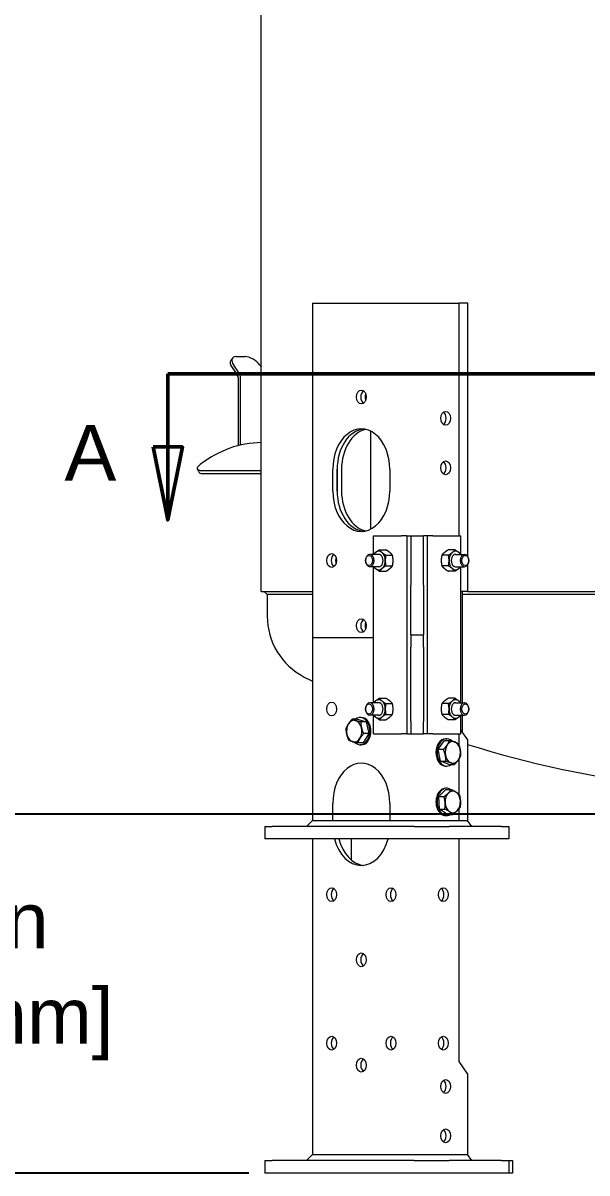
# Model space of a CAD drawing. Header units: inches. Extents: x 19 to 503, y 7 to 322.
# Drawn here: x 219.7 to 242.49, y 46.19 to 92.67 of the extents above; entities that cross this region are included whole.
import ezdxf

# ---------------------------------------------------------------- set-up
doc = ezdxf.new("R2010")
doc.units = ezdxf.units.IN
doc.header["$LTSCALE"] = 15
doc.header["$MEASUREMENT"] = 0
doc.linetypes.add('DOUBLE_DASH_CHAIN', pattern=[1.2403, 0.6614, -0.0827, 0.1654, -0.0827, 0.1654, -0.0827])
for name, color, linetype, lineweight in [('Dimension (ANSI)', 7, 'Continuous', 25), ('Section Line', 7, 'DOUBLE_DASH_CHAIN', 50), ('Visible (ANSI)', 7, 'Continuous', 50)]:
    doc.layers.add(name, color=color, linetype=linetype, lineweight=lineweight)
doc.styles.add('MEMCOR Medium', font='arial.ttf')
doc.dimstyles.new('Default (ANSI)', dxfattribs={"dimscale": 15, "dimtxt": 0.15, "dimasz": 0.098425, "dimexe": 0.125, "dimexo": 0.0625, "dimgap": 0.031496, "dimtad": 0, "dimtih": 1, "dimtoh": 1, "dimdec": 4, "dimrnd": 1e-08, "dimzin": 3, "dimdsep": 46, "dimlunit": 5, "dimtxsty": 'MEMCOR Medium', "dimcen": 0.09, "dimdle": 0.393701, "dimclrd": 256, "dimclre": 256, "dimclrt": 256, "dimadec": 0, "dimazin": 1, "dimtfac": 0.8, "dimtofl": 0, "dimtmove": 0, "dimatfit": 3, "dimfxl": 1, "dimfrac": 1, "dimtolj": 1, "dimtzin": 4, "dimlwd": -1, "dimlwe": -1, "dimarcsym": 0})

# ---------------------------------------------------------------- blocks, each defined once
blk = doc.blocks.new('*D27')
at = {"layer": 'Defpoints', "color": 0, "transparency": 16777216}
for p in [(215.491, 60.692), (245.565, 60.692), (229.758, 46.193)]:
    blk.add_point(p, dxfattribs=at)
at = {"layer": 'Dimension (ANSI)', "transparency": 16777216}
for p, q in [((244.627, 60.692), (213.616, 60.692)), ((215.491, 59.216), (215.491, 58.318)), ((215.491, 47.67), (215.491, 49.93)), ((228.821, 46.193), (213.616, 46.193))]:
    blk.add_line(p, q, dxfattribs=at)
for points in [[(215.245, 59.216), (215.738, 59.216), (215.491, 60.692)], [(215.245, 47.67), (215.738, 47.67), (215.491, 46.193)]]:
    blk.add_solid(points, dxfattribs=at)
at = {"layer": 'Dimension (ANSI)', "transparency": 16777216, "char_height": 2.25, "attachment_point": 5, "style": 'MEMCOR Medium'}
for s, insert in [('\\A1; 14{\\H0.8x;\\S1#2;} in', (215.491, 56.404)), ('\\A1;[368.3 mm]', (215.491, 52.209))]:
    blk.add_mtext(s, dxfattribs=dict(at, insert=insert))
blk = doc.blocks.new('2dTransSection0')
at = {"layer": 'Section Line', "linetype": 'DOUBLE_DASH_CHAIN', "ltscale": 0.476953}
blk.add_line((15.0365, 5.2329), (18.2669, 5.2329), dxfattribs=at)
at = {"layer": 'Section Line', "linetype": 'Continuous'}
for p, q in [((15.0365, 5.2329), (15.3091, 5.2329)), ((15.0365, 5.2329), (15.0365, 5.0361)), ((17.9943, 5.2329), (18.2669, 5.2329)), ((18.2669, 5.2329), (18.2669, 5.0361)), ((14.9971, 5.0361), (15.0365, 4.8392)), ((15.0758, 5.0361), (14.9971, 5.0361)), ((15.0365, 5.0361), (15.0365, 4.8392)), ((15.0365, 4.8392), (15.0758, 5.0361)), ((18.2276, 5.0361), (18.2669, 4.8392)), ((18.3063, 5.0361), (18.2276, 5.0361)), ((18.2669, 5.0361), (18.2669, 4.8392)), ((18.2669, 4.8392), (18.3063, 5.0361))]:
    blk.add_line(p, q, dxfattribs=at)
at = {"layer": 'Section Line', "linetype": 'Continuous', "flags": 128}
for points in [[(14.9971, 5.0361), (15.0365, 4.8392), (15.0758, 5.0361), (14.9971, 5.0361)], [(18.2276, 5.0361), (18.2669, 4.8392), (18.3063, 5.0361), (18.2276, 5.0361)]]:
    blk.add_lwpolyline(points, dxfattribs=at)
at = {"layer": 'Section Line'}
for points in [[(14.9971, 5.0361), (15.0365, 4.8392), (15.0758, 5.0361), (14.9971, 5.0361)], [(18.2276, 5.0361), (18.2669, 4.8392), (18.3063, 5.0361), (18.2276, 5.0361)]]:
    blk.add_solid(points, dxfattribs=at)
at = {"layer": 'Section Line', "char_height": 0.15, "attachment_point": 7, "style": 'MEMCOR Medium'}
for insert in [(14.758, 4.9451), (18.4045, 4.9451)]:
    blk.add_mtext('A', dxfattribs=dict(at, insert=insert))

msp = doc.modelspace()

# ---------------------------------------------------------------- linework, layer by layer
at = {"layer": 'Visible (ANSI)', "linetype": 'Continuous', "lineweight": 18}
for p, q in [((229.314305, 69.700384), (229.314305, 97.200384)), ((231.394664, 81.347384), (231.59676, 81.347384)), ((231.394664, 81.347384), (231.394664, 60.447384)), ((231.59676, 81.347384), (235.134707, 81.347384)), ((235.134707, 81.347384), (236.110515, 81.347384)), ((236.110515, 81.347384), (237.303196, 81.347384)), ((237.303196, 81.347384), (237.303196, 71.947384)), ((237.665498, 81.347384), (237.303196, 81.347384)), ((237.665498, 71.114125), (237.665498, 81.347384)), ((228.155674, 79.129134), (228.090674, 79.03721)), ((228.313923, 79.194012), (228.667476, 79.194012)), ((228.145369, 78.748535), (228.368613, 78.432821)), ((228.433613, 78.524745), (228.210369, 78.840459)), ((229.271029, 78.840459), (229.314305, 78.779257)), ((228.395536, 78.340897), (228.395536, 75.644411)), ((228.48746, 75.644411), (228.48746, 78.340897)), ((233.730645, 76.183534), (233.730645, 72.211234)), ((226.798234, 74.527004), (226.749124, 74.636917)), ((229.314305, 74.574599), (226.906386, 74.574599)), ((226.95549, 74.464701), (229.314305, 74.464701)), ((232.21315, 73.757384), (232.21315, 74.637384)), ((232.389926, 73.757384), (232.389926, 74.637384)), ((232.389926, 74.637384), (232.389926, 73.757384)), ((232.566703, 74.637384), (232.566703, 73.757384)), ((234.518318, 74.637384), (234.518318, 73.757384)), ((233.854844, 71.947384), (234.986215, 71.947384)), ((233.854844, 71.197384), (233.854844, 71.947384)), ((235.198895, 71.947384), (234.986215, 71.947384)), ((235.198895, 71.947384), (235.372611, 71.947384)), ((235.198895, 71.947384), (235.198895, 63.947384)), ((235.372611, 71.947384), (235.872611, 71.947384)), ((235.372611, 71.947384), (235.372611, 69.947384)), ((235.872611, 69.947384), (235.872611, 71.947384)), ((236.046327, 71.947384), (235.872611, 71.947384)), ((236.259007, 71.947384), (236.046327, 71.947384)), ((236.046327, 63.947384), (236.046327, 71.947384)), ((236.259007, 71.947384), (237.390378, 71.947384)), ((237.390378, 71.197384), (237.390378, 71.947384)), ((234.068446, 71.197384), (233.711438, 71.197384)), ((234.092074, 71.380397), (234.36149, 71.380397)), ((234.357239, 71.163891), (234.626656, 71.163891)), ((236.887983, 71.163891), (236.618566, 71.163891)), ((237.153148, 71.380397), (236.883731, 71.380397)), ((237.176776, 71.197384), (237.533783, 71.197384)), ((233.534683, 70.951331), (233.534695, 70.952249)), ((233.534683, 70.943437), (233.534695, 70.942519)), ((234.068446, 70.697384), (233.711438, 70.697384)), ((233.854844, 65.197384), (233.854844, 70.697384)), ((234.357239, 70.730878), (234.626656, 70.730878)), ((236.887983, 70.730878), (236.618566, 70.730878)), ((237.176776, 70.697384), (237.533783, 70.697384)), ((237.390378, 65.197384), (237.390378, 70.697384)), ((237.665498, 69.700384), (237.665498, 70.780643)), ((237.710539, 70.951331), (237.710527, 70.952249)), ((237.710539, 70.943437), (237.710527, 70.942519)), ((234.092074, 70.514371), (234.36149, 70.514371)), ((237.153148, 70.514371), (236.883731, 70.514371)), ((235.372611, 68.447384), (235.372611, 69.947384)), ((235.872611, 69.947384), (235.872611, 68.447384)), ((229.314305, 69.700384), (231.394664, 69.700384)), ((229.564767, 69.575384), (229.439767, 69.700384)), ((229.564767, 69.575384), (229.564767, 68.700384)), ((231.394664, 69.575384), (229.564767, 69.575384)), ((237.665498, 69.700384), (237.390378, 69.700384)), ((237.442955, 69.700384), (237.442955, 65.197384)), ((262.68658, 69.575384), (237.442955, 69.575384)), ((237.665498, 69.700384), (262.464037, 69.700384)), ((235.372611, 67.947384), (235.372611, 68.447384)), ((235.872611, 68.447384), (235.872611, 67.947384)), ((235.372611, 67.947384), (235.872611, 67.947384)), ((235.372611, 67.947384), (235.372611, 67.447384)), ((235.872611, 67.447384), (235.872611, 67.947384)), ((231.394664, 67.843384), (231.59676, 67.843384)), ((231.394664, 67.843384), (231.394664, 60.447384)), ((231.59676, 67.843384), (233.854844, 67.843384)), ((235.372611, 64.447384), (235.372611, 67.447384)), ((235.872611, 67.447384), (235.872611, 64.447384)), ((234.068446, 65.197384), (233.711438, 65.197384)), ((234.092074, 65.380397), (234.36149, 65.380397)), ((234.357239, 65.163891), (234.626656, 65.163891)), ((236.887983, 65.163891), (236.618566, 65.163891)), ((237.153148, 65.380397), (236.883731, 65.380397)), ((237.176776, 65.197384), (237.533783, 65.197384)), ((233.534683, 64.951331), (233.534695, 64.952249)), ((233.534683, 64.943437), (233.534695, 64.942519)), ((234.068446, 64.697384), (233.711438, 64.697384)), ((233.854844, 63.947384), (233.854844, 64.697384)), ((234.357239, 64.730878), (234.626656, 64.730878)), ((236.887983, 64.730878), (236.618566, 64.730878)), ((237.176776, 64.697384), (237.533783, 64.697384)), ((237.390378, 63.947384), (237.390378, 64.697384)), ((237.442955, 64.697384), (237.442955, 63.999735)), ((237.710539, 64.951331), (237.710527, 64.952249)), ((237.710539, 64.943437), (237.710527, 64.942519)), ((233.207712, 64.532397), (232.992275, 64.532397)), ((233.207712, 64.532397), (233.557786, 64.431874)), ((233.365734, 64.604565), (233.321192, 64.604565)), ((233.557786, 64.431874), (233.342349, 64.431874)), ((233.557786, 64.431874), (233.671266, 63.952862)), ((234.092074, 64.514371), (234.36149, 64.514371)), ((235.372611, 64.447384), (235.372611, 63.947384)), ((235.872611, 63.947384), (235.872611, 64.447384)), ((237.153148, 64.514371), (236.883731, 64.514371)), ((233.671266, 63.952862), (233.434671, 63.574372)), ((233.671266, 63.952862), (233.455828, 63.952862)), ((233.854844, 63.947384), (234.986215, 63.947384)), ((235.198895, 63.947384), (234.986215, 63.947384)), ((235.198895, 63.947384), (235.372611, 63.947384)), ((235.372611, 63.947384), (235.872611, 63.947384)), ((236.046327, 63.947384), (235.872611, 63.947384)), ((236.259007, 63.947384), (236.046327, 63.947384)), ((236.259007, 63.947384), (237.390378, 63.947384)), ((236.471835, 63.321317), (236.722964, 63.680589)), ((236.722964, 63.680589), (236.938401, 63.680589)), ((236.772866, 63.744565), (236.817408, 63.744565)), ((237.303196, 63.947384), (237.303196, 63.503187)), ((237.390378, 64.074091), (237.65675, 63.697384)), ((237.65675, 63.697384), (237.65675, 60.447384)), ((233.434671, 63.574372), (233.219234, 63.574372)), ((233.365734, 63.502203), (233.321192, 63.502203)), ((236.566279, 62.834111), (236.471835, 63.321317)), ((236.471835, 63.321317), (236.687272, 63.321317)), ((236.911852, 62.706179), (236.566279, 62.834111)), ((236.566279, 62.834111), (236.781716, 62.834111)), ((237.303196, 62.919829), (237.303196, 61.503529)), ((236.772866, 62.642203), (236.817408, 62.642203)), ((236.911852, 62.706179), (237.12729, 62.706179)), ((236.494027, 61.407995), (236.787139, 61.696749)), ((236.524296, 60.90463), (236.494027, 61.407995)), ((236.494027, 61.407995), (236.709464, 61.407995)), ((236.817408, 61.744565), (236.772866, 61.744565)), ((236.787139, 61.696749), (237.002577, 61.696749)), ((232.21315, 60.447384), (232.21315, 61.133384)), ((234.518318, 61.133384), (234.518318, 60.447384)), ((236.847677, 60.69002), (236.524296, 60.90463)), ((236.524296, 60.90463), (236.739733, 60.90463)), ((237.303196, 60.906475), (237.303196, 60.447384)), ((231.394664, 60.447384), (231.144664, 60.197384)), ((231.394664, 60.447384), (231.59676, 60.447384)), ((231.59676, 60.447384), (235.134707, 60.447384)), ((235.134707, 60.447384), (236.110515, 60.447384)), ((236.110515, 60.447384), (237.65675, 60.447384)), ((236.817408, 60.642203), (236.772866, 60.642203)), ((236.847677, 60.69002), (237.063114, 60.69002)), ((237.833526, 60.197384), (237.65675, 60.447384)), ((229.465389, 60.197384), (229.758283, 60.197384)), ((229.465389, 60.197384), (229.465389, 59.697384)), ((235.49999, 60.197384), (229.758283, 60.197384)), ((235.49999, 60.197384), (236.914203, 60.197384)), ((239.035524, 60.197384), (236.914203, 60.197384)), ((239.035524, 60.197384), (239.328417, 60.197384)), ((239.328417, 60.197384), (239.328417, 59.697384)), ((229.758283, 59.697384), (229.465389, 59.697384)), ((235.49999, 59.697384), (229.758283, 59.697384)), ((231.394664, 59.697384), (231.394664, 46.943384)), ((232.966218, 58.841763), (232.966218, 59.697384)), ((236.914203, 59.697384), (235.49999, 59.697384)), ((239.035524, 59.697384), (236.914203, 59.697384)), ((237.303196, 59.697384), (237.303196, 50.693384)), ((239.328417, 59.697384), (239.035524, 59.697384)), ((237.303196, 50.693384), (237.65675, 50.193384)), ((237.65675, 50.193384), (237.65675, 46.943384)), ((229.465389, 46.693384), (229.758283, 46.693384)), ((229.465389, 46.693384), (229.465389, 46.193384)), ((235.49999, 46.693384), (229.758283, 46.693384)), ((231.394664, 46.943384), (231.144664, 46.693384)), ((231.394664, 46.943384), (231.59676, 46.943384)), ((231.59676, 46.943384), (235.134707, 46.943384)), ((235.134707, 46.943384), (236.110515, 46.943384)), ((235.49999, 46.693384), (236.914203, 46.693384)), ((236.110515, 46.943384), (237.65675, 46.943384)), ((239.035524, 46.693384), (236.914203, 46.693384)), ((237.833526, 46.693384), (237.65675, 46.943384)), ((239.035524, 46.693384), (239.328417, 46.693384)), ((239.328417, 46.693384), (239.472251, 46.693384)), ((239.328417, 46.693384), (239.328417, 46.193384)), ((239.472251, 46.693384), (239.472251, 46.193384)), ((229.758283, 46.193384), (229.465389, 46.193384)), ((235.49999, 46.193384), (229.758283, 46.193384)), ((236.914203, 46.193384), (235.49999, 46.193384)), ((239.035524, 46.193384), (236.914203, 46.193384)), ((239.328417, 46.193384), (239.035524, 46.193384)), ((239.472251, 46.193384), (239.328417, 46.193384))]:
    msp.add_line(p, q, dxfattribs=at)
for centre, radius, start, end in [((232.334767, 68.700384), 2.77, 180, 242.6128611), ((250.064767, 102.923822), 41.313437, 242.6128611, 243.1334761), ((250.064767, 102.923822), 41.313437, 252.5220616, 263.4000276)]:
    msp.add_arc(centre, radius, start, end, dxfattribs=at)
for centre, major_axis, ratio, start_param, end_param in [((228.498923, 78.748535), (-0.408248, 0.288675), 0.5, 0, 0.955316618), ((228.563923, 78.840459), (-0.408248, 0.288675), 0.5, 5.667705599, 7.238501925), ((228.917476, 78.840459), (0.408248, -0.288675), 0.5, 0.955316618, 2.526112945), ((228.303613, 78.340897), (0, 0.13), 0.707106781, 4.71238898, 5.497787144), ((228.303613, 78.340897), (0, -0.26), 0.707106781, 1.570796327, 2.35619449), ((233.54251, 77.557384), (0, 0.28), 0.707106781, 0.462770118, 2.678822536), ((233.54251, 77.557384), (0, -0.28), 0.707106781, 3.604362771, 5.820415189), ((233.719287, 77.557384), (0, -0.28), 0.707106781, 4.245242869, 5.179535091), ((236.596089, 76.697384), (0, 0.28), 0.707106781, 3.604362771, 5.820415189), ((233.365734, 74.637384), (0, 1.63), 0.707106781, 4.71238898, 7.853981634), ((233.54251, 74.637384), (0, 1.63), 0.707106781, 0.076762481, 1.570796327), ((233.54251, 74.637384), (0, 1.63), 0.707106781, 0.076762481, 1.570796327), ((233.719287, 74.637384), (0, 1.63), 0.707106781, 0.15398201, 1.570796327), ((229.336639, 68.344211), (0, 7.37), 0.707106781, 0.004285602, 0.495641156), ((228.579384, 75.644411), (0, 0.26), 0.707106781, 1.570796327, 1.766124367), ((228.579384, 75.644411), (0, -0.13), 0.707106781, 4.71238898, 4.930981658), ((236.596089, 74.697384), (0, 0.28), 0.707106781, 3.604362771, 5.820415189), ((233.365734, 73.757384), (0, -1.63), 0.707106781, 4.71238898, 7.853981634), ((233.54251, 73.757384), (0, -1.63), 0.707106781, 4.71238898, 6.206422826), ((233.54251, 73.757384), (0, -1.63), 0.707106781, 4.71238898, 6.206422826), ((233.719287, 73.757384), (0, -1.63), 0.707106781, 4.71238898, 6.129203298), ((232.346293, 70.947384), (0, -0.28), 0.707106781, 3.604362771, 5.820415189), ((233.711438, 70.947384), (0, -0.25), 0.707106781, 4.731850413, 10.976112854), ((234.06839, 70.947384), (0, -0.375), 0.707106781, 3.665191429, 3.982661324), ((234.06839, 70.947384), (0, 0.375), 0.707106781, 5.759586532, 6.806784083), ((234.06839, 70.947384), (0, -0.250136), 0.707106781, 6.250227729, 9.457735539), ((234.06839, 70.947384), (0, 0.375), 0.707106781, 4.71238898, 5.759586532), ((237.176832, 70.947384), (0, -0.375), 0.707106781, 3.665191429, 4.71238898), ((237.176832, 70.947384), (0, 0.250136), 0.707106781, 6.250227729, 9.457735539), ((237.176832, 70.947384), (0, 0.375), 0.707106781, 5.759586532, 6.806784083), ((237.176832, 70.947384), (0, 0.375), 0.707106781, 5.442116637, 5.759586532), ((237.533783, 70.947384), (0, 0.25), 0.707106781, 4.731850413, 10.976112854), ((232.522862, 70.947384), (0, -0.28), 0.707106781, 4.244079793, 5.180698168), ((234.06839, 70.947384), (0, -0.375), 0.707106781, 5.442116637, 5.759586532), ((234.06839, 70.947384), (0, 0.375), 0.707106781, 3.665191429, 4.71238898), ((237.176832, 70.947384), (0, -0.375), 0.707106781, 4.71238898, 5.759586532), ((237.176832, 70.947384), (0, 0.375), 0.707106781, 3.665191429, 3.982661324), ((234.06839, 70.947384), (0, -0.375), 0.707106781, 5.759586532, 6.806784083), ((237.176832, 70.947384), (0, -0.375), 0.707106781, 5.759586532, 6.806784083), ((233.54251, 68.316384), (0, 0.28), 0.707106781, 0.462770118, 2.678822536), ((233.54251, 68.316384), (0, -0.28), 0.707106781, 3.604362771, 5.820415189), ((233.719287, 68.316384), (0, -0.28), 0.707106781, 4.245242869, 5.179535091), ((233.711438, 64.947384), (0, -0.25), 0.707106781, 4.731850413, 10.976112854), ((234.06839, 64.947384), (0, -0.375), 0.707106781, 3.665191429, 3.982661324), ((234.06839, 64.947384), (0, 0.375), 0.707106781, 5.759586532, 6.806784083), ((234.06839, 64.947384), (0, -0.250136), 0.707106781, 6.250227729, 9.457735539), ((234.06839, 64.947384), (0, 0.375), 0.707106781, 4.71238898, 5.759586532), ((237.176832, 64.947384), (0, -0.375), 0.707106781, 3.665191429, 4.71238898), ((237.176832, 64.947384), (0, 0.250136), 0.707106781, 6.250227729, 9.457735539), ((237.176832, 64.947384), (0, 0.375), 0.707106781, 5.759586532, 6.806784083), ((237.176832, 64.947384), (0, 0.375), 0.707106781, 5.442116637, 5.759586532), ((237.533783, 64.947384), (0, 0.25), 0.707106781, 4.731850413, 10.976112854), ((233.321192, 64.053384), (0, 0.551181), 0.707106781, 2.526339864, 6.800671447), ((234.06839, 64.947384), (0, -0.375), 0.707106781, 5.442116637, 5.759586532), ((234.06839, 64.947384), (0, -0.375), 0.707106781, 5.759586532, 6.806784083), ((234.06839, 64.947384), (0, 0.375), 0.707106781, 3.665191429, 4.71238898), ((237.176832, 64.947384), (0, -0.375), 0.707106781, 4.71238898, 5.759586532), ((237.176832, 64.947384), (0, -0.375), 0.707106781, 5.759586532, 6.806784083), ((237.176832, 64.947384), (0, 0.375), 0.707106781, 3.665191429, 3.982661324), ((233.078124, 64.053384), (0, -0.4375), 0.707106781, 3.988470503, 5.035668054), ((233.078124, 64.053384), (0, 0.4375), 0.707106781, 6.082865606, 7.130063157), ((233.078124, 64.053384), (0, 0.4375), 0.707106781, 5.035668054, 6.082865606), ((233.078124, 64.053384), (0, 0.4375), 0.707106781, 3.988470503, 5.035668054), ((233.365734, 64.053384), (0, 0.551181), 0.707106781, 3.141592654, 6.283185307), ((233.078124, 64.053384), (0, -0.4375), 0.707106781, 5.035668054, 6.082865606), ((233.078124, 64.053384), (0, -0.4375), 0.707106781, 6.082865606, 7.130063157), ((236.772866, 63.193384), (0, -0.551181), 0.707106781, 3.141592654, 6.283185307), ((236.817408, 63.193384), (0, -0.551181), 0.707106781, 2.554805937, 6.769782097), ((237.060476, 63.193384), (0, -0.4375), 0.707106781, 3.932761726, 4.979959277), ((237.060476, 63.193384), (0, 0.4375), 0.707106781, 6.027156828, 7.074354379), ((237.060476, 63.193384), (0, 0.4375), 0.707106781, 4.979959277, 6.027156828), ((237.060476, 63.193384), (0, 0.4375), 0.707106781, 3.932761726, 4.979959277), ((233.365734, 61.133384), (0, 1.63), 0.707106781, 4.71238898, 7.853981634), ((237.060476, 63.193384), (0, -0.4375), 0.707106781, 4.979959277, 6.027156828), ((237.060476, 63.193384), (0, -0.4375), 0.707106781, 6.027156828, 7.074354379), ((236.772866, 61.193384), (0, 0.551181), 0.707106781, 0, 3.141592654), ((236.817408, 61.193384), (0, 0.551181), 0.707106781, 5.863573696, 9.844389572), ((237.060476, 61.193384), (0, -0.4375), 0.707106781, 3.750027939, 4.797225491), ((237.060476, 61.193384), (0, 0.4375), 0.707106781, 5.844423042, 6.891620593), ((237.060476, 61.193384), (0, 0.4375), 0.707106781, 4.797225491, 5.844423042), ((237.060476, 61.193384), (0, -0.4375), 0.707106781, 4.797225491, 5.844423042), ((237.060476, 61.193384), (0, 0.4375), 0.707106781, 3.750027939, 4.797225491), ((237.060476, 61.193384), (0, -0.4375), 0.707106781, 5.844423042, 6.891620593), ((233.365734, 60.253384), (0, -1.63), 0.707106781, 5.060480377, 7.505890237), ((233.54251, 60.253384), (0, -1.63), 0.707106781, 5.060480377, 6.206422826), ((232.346293, 57.443384), (0, -0.28), 0.707106781, 3.604362771, 5.820415189), ((234.738727, 57.443384), (0, -0.28), 0.707106781, 3.604362771, 5.820415189), ((236.506494, 57.443384), (0, 0.28), 0.707106781, 3.604362771, 5.820415189), ((233.54251, 54.812384), (0, -0.28), 0.707106781, 3.604362771, 5.820415189), ((232.346293, 51.443384), (0, -0.28), 0.707106781, 3.604362771, 5.820415189), ((234.738727, 51.443384), (0, -0.28), 0.707106781, 3.604362771, 5.820415189), ((236.506494, 51.443384), (0, 0.28), 0.707106781, 3.604362771, 5.820415189), ((233.54251, 50.549384), (0, -0.28), 0.707106781, 3.604362771, 5.820415189), ((236.596089, 49.693384), (0, 0.28), 0.707106781, 3.604362771, 5.820415189), ((236.596089, 47.693384), (0, 0.28), 0.707106781, 3.604362771, 5.820415189)]:
    msp.add_ellipse(centre, major_axis=major_axis, ratio=ratio, start_param=start_param, end_param=end_param, dxfattribs=at)
for centre, major_axis in [((233.365734, 77.557384), (0, -0.28)), ((236.772866, 76.697384), (0, -0.28)), ((236.772866, 74.697384), (0, -0.28)), ((232.169517, 70.947384), (0, -0.28)), ((233.678067, 70.947384), (0, 0.202815)), ((237.567155, 70.947384), (0, -0.202815)), ((233.365734, 68.316384), (0, -0.28)), ((232.169517, 64.947384), (0, -0.28)), ((233.678067, 64.947384), (0, -0.202815)), ((237.567155, 64.947384), (0, -0.202815)), ((232.169517, 57.443384), (0, -0.28)), ((234.561951, 57.443384), (0, -0.28)), ((236.683271, 57.443384), (0, 0.28)), ((233.365734, 54.812384), (0, -0.28)), ((232.169517, 51.443384), (0, -0.28)), ((234.561951, 51.443384), (0, -0.28)), ((236.683271, 51.443384), (0, 0.28)), ((233.365734, 50.549384), (0, -0.28)), ((236.772866, 49.693384), (0, -0.28)), ((236.772866, 47.693384), (0, -0.28))]:
    msp.add_ellipse(centre, major_axis=major_axis, ratio=0.707106781, dxfattribs=at)
for points, knots in [([(226.906386, 74.574599), (226.861992, 74.574599), (226.822127, 74.58133), (226.765621, 74.608366), (226.748997, 74.628632), (226.739952, 74.674586), (226.746956, 74.703335), (226.786494, 74.764785), (226.819042, 74.797447), (226.858131, 74.827334)], [3.832847683, 3.832847683, 3.832847683, 3.832847683, 4.311254504, 4.311254504, 4.789661326, 4.789661326, 5.268515739, 5.268515739, 5.747370152, 5.747370152, 5.747370152, 5.747370152]), ([(226.798293, 74.527028), (226.805942, 74.510174), (226.820913, 74.495504), (226.87123, 74.471433), (226.911096, 74.464701), (226.95549, 74.464701)], [2.9810079502, 2.9810079502, 2.9810079502, 2.9810079502, 3.3546490916, 3.3546490916, 3.8330564465, 3.8330564465, 3.8330564465, 3.8330564465])]:
    msp.add_open_spline(points, degree=3, knots=knots, dxfattribs=at)
for points, weights in [([(233.855967, 71.197384), (233.891715, 71.236142), (233.935808, 71.272144)], [1.01566285889, 1.02690849784, 1]), ([(233.935808, 71.272144), (233.997339, 71.322384), (234.092074, 71.380397)], [1, 1.0379548493, 1]), ([(234.092074, 71.380397), (234.139441, 71.322384), (234.200973, 71.272144)], [1, 1.0379548493, 1]), ([(234.200973, 71.272144), (234.262505, 71.221903), (234.357239, 71.163891)], [1, 1.0379548493, 1]), ([(234.357239, 71.163891), (234.333555, 71.047865), (234.333555, 70.947384)], [1, 1.0379548493, 1]), ([(234.517757, 71.272144), (234.456225, 71.322384), (234.36149, 71.380397)], [1, 1.0379548493, 1]), ([(234.626656, 71.163891), (234.579288, 71.221903), (234.517757, 71.272144)], [1, 1.0379548493, 1]), ([(234.650339, 70.947384), (234.650339, 71.047865), (234.626656, 71.163891)], [1, 1.0379548493, 1]), ([(236.618566, 71.163891), (236.594883, 71.047865), (236.594883, 70.947384)], [1, 1.0379548493, 1]), ([(236.727465, 71.272144), (236.665934, 71.221903), (236.618566, 71.163891)], [1, 1.0379548493, 1]), ([(236.883731, 71.380397), (236.788997, 71.322384), (236.727465, 71.272144)], [1, 1.0379548493, 1]), ([(236.887983, 71.163891), (236.982717, 71.221903), (237.044249, 71.272144)], [1, 1.0379548493, 1]), ([(236.911667, 70.947384), (236.911667, 71.047865), (236.887983, 71.163891)], [1, 1.0379548493, 1]), ([(237.044249, 71.272144), (237.105781, 71.322384), (237.153148, 71.380397)], [1, 1.0379548493, 1]), ([(237.153148, 71.380397), (237.247882, 71.322384), (237.309414, 71.272144)], [1, 1.0379548493, 1]), ([(237.309414, 71.272144), (237.353507, 71.236142), (237.389255, 71.197384)], [1, 1.02690849784, 1.01566285889]), ([(233.935808, 70.622625), (233.891715, 70.658626), (233.855967, 70.697384)], [1, 1.02690849784, 1.01566285889]), ([(234.357239, 70.730878), (234.262505, 70.672865), (234.200973, 70.622625)], [1, 1.0379548493, 1]), ([(234.333555, 70.947384), (234.333555, 70.846903), (234.357239, 70.730878)], [1, 1.0379548493, 1]), ([(234.517757, 70.622625), (234.579288, 70.672865), (234.626656, 70.730878)], [1, 1.0379548493, 1]), ([(234.626656, 70.730878), (234.650339, 70.846903), (234.650339, 70.947384)], [1, 1.0379548493, 1]), ([(236.594883, 70.947384), (236.594883, 70.846903), (236.618566, 70.730878)], [1, 1.0379548493, 1]), ([(236.618566, 70.730878), (236.665934, 70.672865), (236.727465, 70.622625)], [1, 1.0379548493, 1]), ([(236.887983, 70.730878), (236.911667, 70.846903), (236.911667, 70.947384)], [1, 1.0379548493, 1]), ([(237.044249, 70.622625), (236.982717, 70.672865), (236.887983, 70.730878)], [1, 1.0379548493, 1]), ([(237.389255, 70.697384), (237.353507, 70.658626), (237.309414, 70.622625)], [1.01566285889, 1.02690849784, 1]), ([(234.092074, 70.514371), (233.997339, 70.572384), (233.935808, 70.622625)], [1, 1.0379548493, 1]), ([(234.200973, 70.622625), (234.139441, 70.572384), (234.092074, 70.514371)], [1, 1.0379548493, 1]), ([(234.36149, 70.514371), (234.456225, 70.572384), (234.517757, 70.622625)], [1, 1.0379548493, 1]), ([(236.727465, 70.622625), (236.788997, 70.572384), (236.883731, 70.514371)], [1, 1.0379548493, 1]), ([(237.153148, 70.514371), (237.105781, 70.572384), (237.044249, 70.622625)], [1, 1.0379548493, 1]), ([(237.309414, 70.622625), (237.247882, 70.572384), (237.153148, 70.514371)], [1, 1.0379548493, 1]), ([(233.855967, 65.197384), (233.891715, 65.236142), (233.935808, 65.272144)], [1.01566285889, 1.02690849784, 1]), ([(233.935808, 65.272144), (233.997339, 65.322384), (234.092074, 65.380397)], [1, 1.0379548493, 1]), ([(234.092074, 65.380397), (234.139441, 65.322384), (234.200973, 65.272144)], [1, 1.0379548493, 1]), ([(234.200973, 65.272144), (234.262505, 65.221903), (234.357239, 65.163891)], [1, 1.0379548493, 1]), ([(234.357239, 65.163891), (234.333555, 65.047865), (234.333555, 64.947384)], [1, 1.0379548493, 1]), ([(234.517757, 65.272144), (234.456225, 65.322384), (234.36149, 65.380397)], [1, 1.0379548493, 1]), ([(234.626656, 65.163891), (234.579288, 65.221903), (234.517757, 65.272144)], [1, 1.0379548493, 1]), ([(234.650339, 64.947384), (234.650339, 65.047865), (234.626656, 65.163891)], [1, 1.0379548493, 1]), ([(236.618566, 65.163891), (236.594883, 65.047865), (236.594883, 64.947384)], [1, 1.0379548493, 1]), ([(236.727465, 65.272144), (236.665934, 65.221903), (236.618566, 65.163891)], [1, 1.0379548493, 1]), ([(236.883731, 65.380397), (236.788997, 65.322384), (236.727465, 65.272144)], [1, 1.0379548493, 1]), ([(236.887983, 65.163891), (236.982717, 65.221903), (237.044249, 65.272144)], [1, 1.0379548493, 1]), ([(236.911667, 64.947384), (236.911667, 65.047865), (236.887983, 65.163891)], [1, 1.0379548493, 1]), ([(237.044249, 65.272144), (237.105781, 65.322384), (237.153148, 65.380397)], [1, 1.0379548493, 1]), ([(237.153148, 65.380397), (237.247882, 65.322384), (237.309414, 65.272144)], [1, 1.0379548493, 1]), ([(237.309414, 65.272144), (237.353507, 65.236142), (237.389255, 65.197384)], [1, 1.02690849784, 1.01566285889]), ([(233.935808, 64.622625), (233.891715, 64.658626), (233.855967, 64.697384)], [1, 1.02690849784, 1.01566285889]), ([(234.092074, 64.514371), (233.997339, 64.572384), (233.935808, 64.622625)], [1, 1.0379548493, 1]), ([(234.200973, 64.622625), (234.139441, 64.572384), (234.092074, 64.514371)], [1, 1.0379548493, 1]), ([(234.357239, 64.730878), (234.262505, 64.672865), (234.200973, 64.622625)], [1, 1.0379548493, 1]), ([(234.333555, 64.947384), (234.333555, 64.846903), (234.357239, 64.730878)], [1, 1.0379548493, 1]), ([(234.36149, 64.514371), (234.456225, 64.572384), (234.517757, 64.622625)], [1, 1.0379548493, 1]), ([(234.517757, 64.622625), (234.579288, 64.672865), (234.626656, 64.730878)], [1, 1.0379548493, 1]), ([(234.626656, 64.730878), (234.650339, 64.846903), (234.650339, 64.947384)], [1, 1.0379548493, 1]), ([(236.594883, 64.947384), (236.594883, 64.846903), (236.618566, 64.730878)], [1, 1.0379548493, 1]), ([(236.618566, 64.730878), (236.665934, 64.672865), (236.727465, 64.622625)], [1, 1.0379548493, 1]), ([(236.727465, 64.622625), (236.788997, 64.572384), (236.883731, 64.514371)], [1, 1.0379548493, 1]), ([(236.887983, 64.730878), (236.911667, 64.846903), (236.911667, 64.947384)], [1, 1.0379548493, 1]), ([(237.044249, 64.622625), (236.982717, 64.672865), (236.887983, 64.730878)], [1, 1.0379548493, 1]), ([(237.153148, 64.514371), (237.105781, 64.572384), (237.044249, 64.622625)], [1, 1.0379548493, 1]), ([(237.309414, 64.622625), (237.247882, 64.572384), (237.153148, 64.514371)], [1, 1.0379548493, 1]), ([(237.389255, 64.697384), (237.353507, 64.658626), (237.309414, 64.622625)], [1.01566285889, 1.02690849784, 1]), ([(232.75568, 64.153907), (232.791445, 64.255323), (232.846347, 64.343152)], [1.01001874936, 1.04314139574, 1]), ([(232.78479, 63.9144), (232.758456, 64.025556), (232.75568, 64.153907)], [1, 1.04314139574, 1.01001874936]), ([(232.846347, 64.343152), (232.901249, 64.430981), (232.992275, 64.532397)], [1, 1.04314139574, 1.01001874936]), ([(232.992275, 64.532397), (233.058446, 64.505462), (233.139681, 64.482135)], [1.01001874936, 1.04314139574, 1]), ([(233.139681, 64.482135), (233.220916, 64.458809), (233.342349, 64.431874)], [1, 1.04314139574, 1.01001874936]), ([(233.342349, 64.431874), (233.345125, 64.303523), (233.371458, 64.192368)], [1.01001874936, 1.04314139574, 1]), ([(233.371458, 64.192368), (233.397791, 64.081213), (233.455828, 63.952862)], [1, 1.04314139574, 1.01001874936]), ([(232.86916, 63.674894), (232.811123, 63.803245), (232.78479, 63.9144)], [1.01001874936, 1.04314139574, 1]), ([(233.309901, 63.763617), (233.254999, 63.675788), (233.219234, 63.574372)], [1, 1.04314139574, 1.01001874936]), ([(233.455828, 63.952862), (233.364802, 63.851446), (233.309901, 63.763617)], [1.01001874936, 1.04314139574, 1]), ([(236.840467, 63.500953), (236.898742, 63.584322), (236.938401, 63.680589)], [1, 1.04314139574, 1.01001874936]), ([(236.938401, 63.680589), (237.058628, 63.64631), (237.138818, 63.616623)], [1.01001874936, 1.04314139574, 1]), ([(233.016567, 63.624633), (232.935332, 63.647959), (232.86916, 63.674894)], [1, 1.04314139574, 1.01001874936]), ([(233.219234, 63.574372), (233.097801, 63.601307), (233.016567, 63.624633)], [1.01001874936, 1.04314139574, 1]), ([(236.687272, 63.321317), (236.782193, 63.417583), (236.840467, 63.500953)], [1.01001874936, 1.04314139574, 1]), ([(236.762125, 63.077714), (236.740209, 63.19077), (236.687272, 63.321317)], [1, 1.04314139574, 1.01001874936]), ([(237.138818, 63.616623), (237.219009, 63.586936), (237.283974, 63.552657)], [1, 1.04314139574, 1.01001874936]), ([(237.283974, 63.552657), (237.336911, 63.422111), (237.358827, 63.309054)], [1.01001874936, 1.04314139574, 1]), ([(237.358827, 63.309054), (237.380743, 63.195998), (237.378418, 63.065452)], [1, 1.04314139574, 1.01001874936]), ([(236.781716, 62.834111), (236.784041, 62.964658), (236.762125, 63.077714)], [1.01001874936, 1.04314139574, 1]), ([(236.982134, 62.770145), (236.901943, 62.799832), (236.781716, 62.834111)], [1, 1.04314139574, 1.01001874936]), ([(237.12729, 62.706179), (237.062324, 62.740458), (236.982134, 62.770145)], [1.01001874936, 1.04314139574, 1]), ([(237.280485, 62.885815), (237.22221, 62.802446), (237.12729, 62.706179)], [1, 1.04314139574, 1.01001874936]), ([(237.378418, 63.065452), (237.33876, 62.969185), (237.280485, 62.885815)], [1.01001874936, 1.04314139574, 1]), ([(236.709464, 61.407995), (236.815634, 61.485366), (236.883651, 61.552372)], [1.01001874936, 1.04314139574, 1]), ([(236.75223, 61.156313), (236.745206, 61.273119), (236.709464, 61.407995)], [1, 1.04314139574, 1.01001874936]), ([(236.883651, 61.552372), (236.951668, 61.619377), (237.002577, 61.696749)], [1, 1.04314139574, 1.01001874936]), ([(237.002577, 61.696749), (237.116857, 61.639244), (237.191898, 61.589443)], [1.01001874936, 1.04314139574, 1]), ([(237.191898, 61.589443), (237.266939, 61.539643), (237.325958, 61.482138)], [1, 1.04314139574, 1.01001874936]), ([(237.325958, 61.482138), (237.361699, 61.347262), (237.368723, 61.230456)], [1.01001874936, 1.04314139574, 1]), ([(236.739733, 60.90463), (236.759253, 61.039507), (236.75223, 61.156313)], [1.01001874936, 1.04314139574, 1]), ([(236.929054, 60.797325), (236.854014, 60.847126), (236.739733, 60.90463)], [1, 1.04314139574, 1.01001874936]), ([(237.356226, 60.978773), (237.305318, 60.901402), (237.237301, 60.834396)], [1.01001874936, 1.04314139574, 1]), ([(237.368723, 61.230456), (237.375747, 61.113649), (237.356226, 60.978773)], [1, 1.04314139574, 1.01001874936]), ([(237.063114, 60.69002), (237.004095, 60.747524), (236.929054, 60.797325)], [1.01001874936, 1.04314139574, 1]), ([(237.237301, 60.834396), (237.169284, 60.767391), (237.063114, 60.69002)], [1, 1.04314139574, 1.01001874936])]:
    msp.add_rational_spline(points, weights, degree=2, dxfattribs=at)

# ---------------------------------------------------------------- block references
at = {"layer": 'Section Line', "xscale": 15, "yscale": 15, "zscale": 15}
msp.add_blockref('2dTransSection0', (0, 0), dxfattribs=at)

# ---------------------------------------------------------------- dimensions: what is measured, and where the dimension line sits
at = {"layer": 'Dimension (ANSI)'}
dim = msp.add_linear_dim(base=(215.491478, 60.692384), p1=(229.758283, 46.193384), p2=(245.564767, 60.692384), angle=90, text=' <> in\\X[368.3 mm]', dimstyle='Default (ANSI)', override={"dimgap": 0.031496, "dimdec": 4, "dimpost": '', "dimtol": 0, "dimlim": 0, "dimtp": 0, "dimtm": 0, "dimtdec": 2, "dimatfit": 1}, dxfattribs=at)
dim.commit()
dim.dimension.update_dxf_attribs({"geometry": '*D27', "text_midpoint": (215.491478, 54.123716), "dimtype": 160})

doc.saveas('drawing.dxf')
